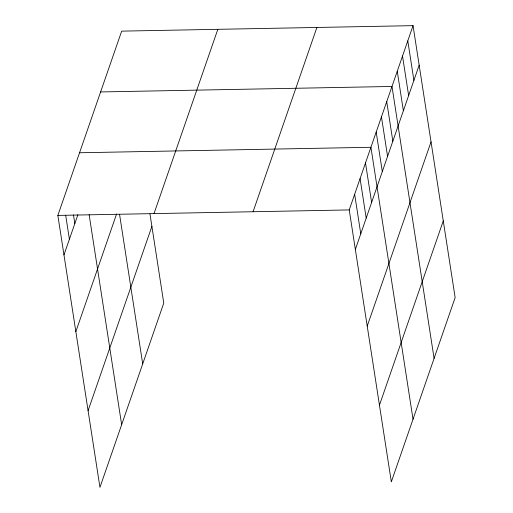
<?xml version="1.0" encoding="UTF-8"?>
<svg xmlns="http://www.w3.org/2000/svg" width="513" height="513" viewBox="0 0 513 513"><rect width="100%" height="100%" fill="white"/><g stroke="black" fill="none" stroke-linecap="round" stroke-linejoin="round"><path stroke-width="0.77" d="M149.976 213.979L163.769 303.074L99.952 487.35L57.854 215.409L121.671 31.133L413.048 25.65L455.146 297.591L391.329 481.867L349.231 209.926L413.048 25.65M63.971 254.923L77.918 214.646M75.847 331.622L116.598 213.953M154.009 213.6L217.826 29.324M88.082 410.65L151.899 226.374M253.076 211.734L316.893 27.458M355.349 249.44L419.166 65.164M367.218 326.14L431.035 141.864M379.453 405.167L443.27 220.891M100.612 91.949L391.99 86.46L434.088 358.401M79.553 152.759L370.925 147.276L413.023 419.211M57.854 215.409L349.231 209.926M407.784 40.854L413.901 80.368M402.519 56.058L408.637 95.572M397.254 71.256L403.372 110.776M386.725 101.664L392.836 141.178M381.46 116.868L387.571 156.382M376.189 132.072L382.307 171.586M365.506 162.935L371.617 202.449M360.081 178.601L366.199 218.115M354.656 194.267L360.774 233.781M119.561 214.357L142.71 363.884M89.147 214.742L121.652 424.693M73.474 214.902L74.821 223.597M65.728 215.556L69.396 239.263"/></g></svg>
